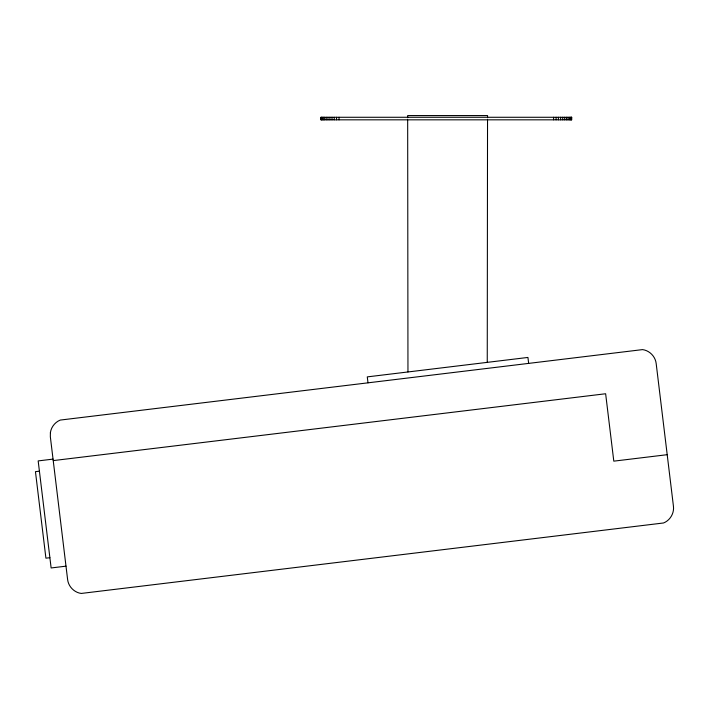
<?xml version="1.0" encoding="UTF-8"?>
<svg xmlns="http://www.w3.org/2000/svg" width="709" height="709" viewBox="0 0 709 709"><rect width="100%" height="100%" fill="white"/><g stroke="black" fill="none" stroke-linecap="round" stroke-linejoin="round"><path stroke-width="1.06" d="M487.251 362.37L487.535 119.989M487.544 117.774L487.544 115.558L407.666 115.558L407.666 117.765M53.042 459.113L38.171 460.912L51.128 567.962L65.999 566.163M53.219 460.602L605.637 393.752L613.799 461.151L667.196 454.691M39.412 471.175L35.45 471.653L45.917 558.178L49.887 557.699M528.648 363.389L527.93 357.442L367.28 376.887L367.998 382.833M407.675 119.981L407.959 371.959M571.525 117.277L571.525 119.83M571.064 117.277L571.064 119.83M570.311 117.277L570.311 119.83M569.274 117.277L569.274 119.83M567.971 117.277L567.971 119.83M566.429 117.277L566.429 119.83M564.665 117.277L564.665 119.83M562.716 117.277L562.716 119.83M560.615 117.277L560.615 119.83M558.391 117.277L558.391 119.83M556.095 117.277L556.095 119.83M553.587 117.277L553.587 119.83M339.035 117.277L339.035 119.83M336.536 117.277L336.536 119.83M334.231 117.277L334.231 119.83M332.016 117.277L332.016 119.83M329.915 117.277L329.915 119.83M327.966 117.277L327.966 119.83M326.202 117.277L326.202 119.83M324.651 117.277L324.651 119.83M323.357 117.277L323.357 119.83M322.32 117.277L322.32 119.83M321.567 117.277L321.567 119.83M321.106 117.277L321.106 119.83M50.392 432.658L50.348 436.833L67.612 579.528C68.383 586.538 74.241 592.529 81.234 593.442L663.527 522.976C670.094 520.415 674.356 513.21 673.435 506.217L656.171 363.522C655.4 356.512 649.541 350.521 642.54 349.608L60.256 420.074C55.045 422.147 51.163 427.102 50.392 432.658M571.684 117.277L320.938 117.277L320.938 119.83L571.684 119.83L571.684 117.277"/></g></svg>
